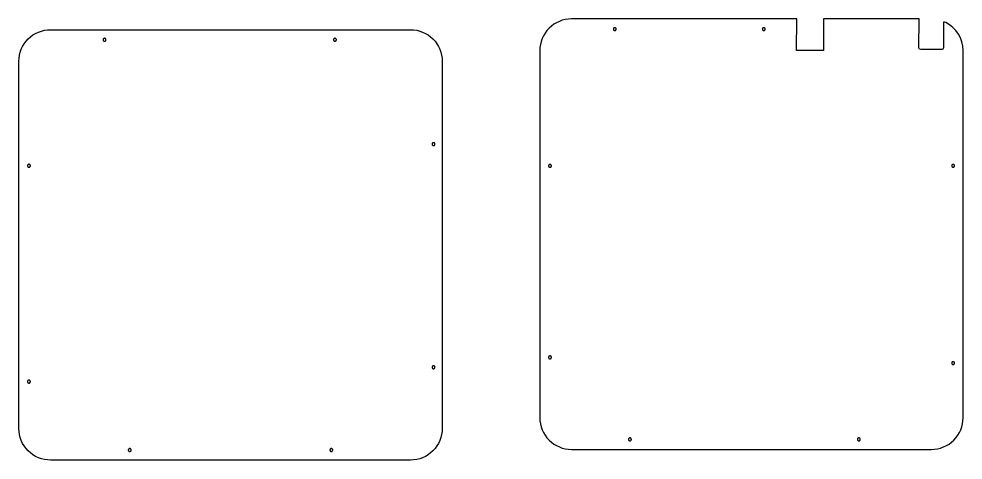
# Model space of a CAD drawing. Extents: x 2439 to 7559, y -8131 to -2576.
# Drawn here: x 3642 to 4954, y -8054 to -7441 of the extents above; entities that cross this region are included whole.
import ezdxf

# ---------------------------------------------------------------- set-up
doc = ezdxf.new("R2010")
doc.units = 0
doc.layers.add('Default_Layer', color=1, linetype='CONTINUOUS')

msp = doc.modelspace()

# ---------------------------------------------------------------- linework, layer by layer
at = {"layer": 'Default_Layer'}
for points in [[(4892.4, -7441.1), (4759.6, -7441.2), (4759.6, -7485.2), (4722.3, -7485), (4722.6, -7441.2), (4409.5, -7441.2, 0.414214), (4365.5, -7485.2), (4365.5, -7995.2, 0.414214), (4409.5, -8039.2), (4909.5, -8039.2, 0.414214), (4953.5, -7995.2), (4953.5, -7485.2, 0.282474), (4929.4, -7446, 0.207817), (4926.2, -7445.8), (4926.1, -7481.2, -0.414271), (4923.6, -7483.7), (4894.6, -7483.7, -0.413929), (4892.1, -7481.2), (4892.4, -7441.1)], [(3641.9, -8010.1), (3641.9, -7500.1, -0.414214), (3685.9, -7456.1), (4185.9, -7456.1, -0.414214), (4229.9, -7500.1), (4229.9, -8010.1, -0.414214), (4185.9, -8054.1), (3685.9, -8054.1, -0.414214), (3641.9, -8010.1)]]:
    msp.add_lwpolyline(points, format="xyb", close=True, dxfattribs=at)
for points in [[(4467.7, -7455.4), (4467.7, -7455.6), (4467.7, -7455.8), (4467.8, -7455.9), (4467.8, -7456.1), (4467.9, -7456.3), (4468, -7456.5), (4468.1, -7456.6), (4468.2, -7456.8), (4468.4, -7456.9), (4468.5, -7457), (4468.7, -7457.1), (4468.9, -7457.2), (4469.1, -7457.3), (4469.3, -7457.3), (4469.5, -7457.3), (4469.7, -7457.4), (4469.9, -7457.3), (4470.1, -7457.3), (4470.3, -7457.3), (4470.4, -7457.2), (4470.6, -7457.1), (4470.8, -7457), (4470.9, -7456.9), (4471.1, -7456.8), (4471.2, -7456.6), (4471.3, -7456.5), (4471.4, -7456.3), (4471.5, -7456.1), (4471.6, -7455.9), (4471.6, -7455.8), (4471.7, -7455.6), (4471.7, -7455.4), (4471.7, -7455.1), (4471.6, -7454.9), (4471.6, -7454.8), (4471.5, -7454.6), (4471.4, -7454.4), (4471.3, -7454.2), (4471.2, -7454.1), (4471.1, -7453.9), (4470.9, -7453.8), (4470.8, -7453.7), (4470.6, -7453.6), (4470.4, -7453.5), (4470.3, -7453.4), (4470.1, -7453.4), (4469.9, -7453.4), (4469.7, -7453.4), (4469.5, -7453.4), (4469.3, -7453.4), (4469.1, -7453.4), (4468.9, -7453.5), (4468.7, -7453.6), (4468.5, -7453.7), (4468.4, -7453.8), (4468.2, -7453.9), (4468.1, -7454.1), (4468, -7454.2), (4467.9, -7454.4), (4467.8, -7454.6), (4467.8, -7454.8), (4467.7, -7454.9), (4467.7, -7455.1), (4467.7, -7455.4)], [(4674.7, -7455.4), (4674.7, -7455.6), (4674.7, -7455.8), (4674.8, -7455.9), (4674.8, -7456.1), (4674.9, -7456.3), (4675, -7456.5), (4675.1, -7456.6), (4675.2, -7456.8), (4675.4, -7456.9), (4675.5, -7457), (4675.7, -7457.1), (4675.9, -7457.2), (4676.1, -7457.3), (4676.3, -7457.3), (4676.5, -7457.3), (4676.7, -7457.4), (4676.9, -7457.3), (4677.1, -7457.3), (4677.3, -7457.3), (4677.4, -7457.2), (4677.6, -7457.1), (4677.8, -7457), (4677.9, -7456.9), (4678.1, -7456.8), (4678.2, -7456.6), (4678.3, -7456.5), (4678.4, -7456.3), (4678.5, -7456.1), (4678.6, -7455.9), (4678.6, -7455.8), (4678.7, -7455.6), (4678.7, -7455.4), (4678.7, -7455.1), (4678.6, -7454.9), (4678.6, -7454.8), (4678.5, -7454.6), (4678.4, -7454.4), (4678.3, -7454.2), (4678.2, -7454.1), (4678.1, -7453.9), (4677.9, -7453.8), (4677.8, -7453.7), (4677.6, -7453.6), (4677.4, -7453.5), (4677.3, -7453.4), (4677.1, -7453.4), (4676.9, -7453.4), (4676.7, -7453.4), (4676.5, -7453.4), (4676.3, -7453.4), (4676.1, -7453.4), (4675.9, -7453.5), (4675.7, -7453.6), (4675.5, -7453.7), (4675.4, -7453.8), (4675.2, -7453.9), (4675.1, -7454.1), (4675, -7454.2), (4674.9, -7454.4), (4674.8, -7454.6), (4674.8, -7454.8), (4674.7, -7454.9), (4674.7, -7455.1), (4674.7, -7455.4)], [(3758.9, -7470.1), (3758.9, -7470.3), (3758.9, -7470.5), (3759, -7470.7), (3759.1, -7470.9), (3759.1, -7471.1), (3759.2, -7471.2), (3759.4, -7471.4), (3759.5, -7471.5), (3759.6, -7471.7), (3759.8, -7471.8), (3760, -7471.9), (3760.1, -7472), (3760.3, -7472), (3760.5, -7472.1), (3760.7, -7472.1), (3760.9, -7472.1), (3761.1, -7472.1), (3761.3, -7472.1), (3761.5, -7472), (3761.7, -7472), (3761.9, -7471.9), (3762, -7471.8), (3762.2, -7471.7), (3762.3, -7471.5), (3762.5, -7471.4), (3762.6, -7471.2), (3762.7, -7471.1), (3762.7, -7470.9), (3762.8, -7470.7), (3762.9, -7470.5), (3762.9, -7470.3), (3762.9, -7470.1), (3762.9, -7469.9), (3762.9, -7469.7), (3762.8, -7469.5), (3762.7, -7469.4), (3762.7, -7469.2), (3762.6, -7469), (3762.5, -7468.9), (3762.3, -7468.7), (3762.2, -7468.6), (3762, -7468.5), (3761.9, -7468.4), (3761.7, -7468.3), (3761.5, -7468.2), (3761.3, -7468.2), (3761.1, -7468.1), (3760.9, -7468.1), (3760.7, -7468.1), (3760.5, -7468.2), (3760.3, -7468.2), (3760.1, -7468.3), (3760, -7468.4), (3759.8, -7468.5), (3759.6, -7468.6), (3759.5, -7468.7), (3759.4, -7468.9), (3759.2, -7469), (3759.1, -7469.2), (3759.1, -7469.4), (3759, -7469.5), (3758.9, -7469.7), (3758.9, -7469.9), (3758.9, -7470.1)], [(4078.9, -7470.1), (4078.9, -7470.3), (4078.9, -7470.5), (4079, -7470.7), (4079.1, -7470.9), (4079.1, -7471.1), (4079.2, -7471.2), (4079.4, -7471.4), (4079.5, -7471.5), (4079.6, -7471.7), (4079.8, -7471.8), (4080, -7471.9), (4080.1, -7472), (4080.3, -7472), (4080.5, -7472.1), (4080.7, -7472.1), (4080.9, -7472.1), (4081.1, -7472.1), (4081.3, -7472.1), (4081.5, -7472), (4081.7, -7472), (4081.9, -7471.9), (4082, -7471.8), (4082.2, -7471.7), (4082.3, -7471.5), (4082.5, -7471.4), (4082.6, -7471.2), (4082.7, -7471.1), (4082.7, -7470.9), (4082.8, -7470.7), (4082.9, -7470.5), (4082.9, -7470.3), (4082.9, -7470.1), (4082.9, -7469.9), (4082.9, -7469.7), (4082.8, -7469.5), (4082.7, -7469.4), (4082.7, -7469.2), (4082.6, -7469), (4082.5, -7468.9), (4082.3, -7468.7), (4082.2, -7468.6), (4082, -7468.5), (4081.9, -7468.4), (4081.7, -7468.3), (4081.5, -7468.2), (4081.3, -7468.2), (4081.1, -7468.1), (4080.9, -7468.1), (4080.7, -7468.1), (4080.5, -7468.2), (4080.3, -7468.2), (4080.1, -7468.3), (4080, -7468.4), (4079.8, -7468.5), (4079.6, -7468.6), (4079.5, -7468.7), (4079.4, -7468.9), (4079.2, -7469), (4079.1, -7469.2), (4079.1, -7469.4), (4079, -7469.5), (4078.9, -7469.7), (4078.9, -7469.9), (4078.9, -7470.1)], [(4215.9, -7615.1), (4215.9, -7615.3), (4215.9, -7615.5), (4216, -7615.7), (4216.1, -7615.9), (4216.1, -7616.1), (4216.2, -7616.2), (4216.4, -7616.4), (4216.5, -7616.5), (4216.6, -7616.7), (4216.8, -7616.8), (4217, -7616.9), (4217.1, -7617), (4217.3, -7617), (4217.5, -7617.1), (4217.7, -7617.1), (4217.9, -7617.1), (4218.1, -7617.1), (4218.3, -7617.1), (4218.5, -7617), (4218.7, -7617), (4218.9, -7616.9), (4219, -7616.8), (4219.2, -7616.7), (4219.3, -7616.5), (4219.5, -7616.4), (4219.6, -7616.2), (4219.7, -7616.1), (4219.7, -7615.9), (4219.8, -7615.7), (4219.9, -7615.5), (4219.9, -7615.3), (4219.9, -7615.1), (4219.9, -7614.9), (4219.9, -7614.7), (4219.8, -7614.5), (4219.7, -7614.4), (4219.7, -7614.2), (4219.6, -7614), (4219.5, -7613.9), (4219.3, -7613.7), (4219.2, -7613.6), (4219, -7613.5), (4218.9, -7613.4), (4218.7, -7613.3), (4218.5, -7613.2), (4218.3, -7613.2), (4218.1, -7613.1), (4217.9, -7613.1), (4217.7, -7613.1), (4217.5, -7613.2), (4217.3, -7613.2), (4217.1, -7613.3), (4217, -7613.4), (4216.8, -7613.5), (4216.6, -7613.6), (4216.5, -7613.7), (4216.4, -7613.9), (4216.2, -7614), (4216.1, -7614.2), (4216.1, -7614.4), (4216, -7614.5), (4215.9, -7614.7), (4215.9, -7614.9), (4215.9, -7615.1)], [(3653.9, -7645.1), (3653.9, -7645.3), (3653.9, -7645.5), (3654, -7645.7), (3654.1, -7645.9), (3654.1, -7646.1), (3654.2, -7646.2), (3654.4, -7646.4), (3654.5, -7646.5), (3654.6, -7646.7), (3654.8, -7646.8), (3655, -7646.9), (3655.1, -7647), (3655.3, -7647), (3655.5, -7647.1), (3655.7, -7647.1), (3655.9, -7647.1), (3656.1, -7647.1), (3656.3, -7647.1), (3656.5, -7647), (3656.7, -7647), (3656.9, -7646.9), (3657, -7646.8), (3657.2, -7646.7), (3657.3, -7646.5), (3657.5, -7646.4), (3657.6, -7646.2), (3657.7, -7646.1), (3657.7, -7645.9), (3657.8, -7645.7), (3657.9, -7645.5), (3657.9, -7645.3), (3657.9, -7645.1), (3657.9, -7644.9), (3657.9, -7644.7), (3657.8, -7644.5), (3657.7, -7644.4), (3657.7, -7644.2), (3657.6, -7644), (3657.5, -7643.9), (3657.3, -7643.7), (3657.2, -7643.6), (3657, -7643.5), (3656.9, -7643.4), (3656.7, -7643.3), (3656.5, -7643.2), (3656.3, -7643.2), (3656.1, -7643.1), (3655.9, -7643.1), (3655.7, -7643.1), (3655.5, -7643.2), (3655.3, -7643.2), (3655.1, -7643.3), (3655, -7643.4), (3654.8, -7643.5), (3654.6, -7643.6), (3654.5, -7643.7), (3654.4, -7643.9), (3654.2, -7644), (3654.1, -7644.2), (3654.1, -7644.4), (3654, -7644.5), (3653.9, -7644.7), (3653.9, -7644.9), (3653.9, -7645.1)], [(4377.7, -7645.4), (4377.7, -7645.6), (4377.7, -7645.8), (4377.8, -7645.9), (4377.8, -7646.1), (4377.9, -7646.3), (4378, -7646.5), (4378.1, -7646.6), (4378.2, -7646.8), (4378.4, -7646.9), (4378.5, -7647), (4378.7, -7647.1), (4378.9, -7647.2), (4379.1, -7647.3), (4379.3, -7647.3), (4379.5, -7647.3), (4379.7, -7647.4), (4379.9, -7647.3), (4380.1, -7647.3), (4380.3, -7647.3), (4380.4, -7647.2), (4380.6, -7647.1), (4380.8, -7647), (4380.9, -7646.9), (4381.1, -7646.8), (4381.2, -7646.6), (4381.3, -7646.5), (4381.4, -7646.3), (4381.5, -7646.1), (4381.6, -7645.9), (4381.6, -7645.8), (4381.7, -7645.6), (4381.7, -7645.4), (4381.7, -7645.1), (4381.6, -7644.9), (4381.6, -7644.8), (4381.5, -7644.6), (4381.4, -7644.4), (4381.3, -7644.2), (4381.2, -7644.1), (4381.1, -7643.9), (4380.9, -7643.8), (4380.8, -7643.7), (4380.6, -7643.6), (4380.4, -7643.5), (4380.3, -7643.4), (4380.1, -7643.4), (4379.9, -7643.4), (4379.7, -7643.4), (4379.5, -7643.4), (4379.3, -7643.4), (4379.1, -7643.4), (4378.9, -7643.5), (4378.7, -7643.6), (4378.5, -7643.7), (4378.4, -7643.8), (4378.2, -7643.9), (4378.1, -7644.1), (4378, -7644.2), (4377.9, -7644.4), (4377.8, -7644.6), (4377.8, -7644.8), (4377.7, -7644.9), (4377.7, -7645.1), (4377.7, -7645.4)], [(4937.7, -7645.2), (4937.7, -7645.4), (4937.7, -7645.6), (4937.8, -7645.8), (4937.8, -7646), (4937.9, -7646.2), (4938, -7646.3), (4938.1, -7646.5), (4938.3, -7646.6), (4938.4, -7646.7), (4938.6, -7646.9), (4938.7, -7647), (4938.9, -7647), (4939.1, -7647.1), (4939.3, -7647.2), (4939.5, -7647.2), (4939.7, -7647.2), (4939.9, -7647.2), (4940.1, -7647.2), (4940.3, -7647.1), (4940.5, -7647), (4940.6, -7647), (4940.8, -7646.9), (4940.9, -7646.7), (4941.1, -7646.6), (4941.2, -7646.5), (4941.3, -7646.3), (4941.4, -7646.2), (4941.5, -7646), (4941.6, -7645.8), (4941.6, -7645.6), (4941.7, -7645.4), (4941.7, -7645.2), (4941.7, -7645), (4941.6, -7644.8), (4941.6, -7644.6), (4941.5, -7644.4), (4941.4, -7644.3), (4941.3, -7644.1), (4941.2, -7643.9), (4941.1, -7643.8), (4940.9, -7643.7), (4940.8, -7643.5), (4940.6, -7643.4), (4940.5, -7643.4), (4940.3, -7643.3), (4940.1, -7643.2), (4939.9, -7643.2), (4939.7, -7643.2), (4939.5, -7643.2), (4939.3, -7643.2), (4939.1, -7643.3), (4938.9, -7643.4), (4938.7, -7643.4), (4938.6, -7643.5), (4938.4, -7643.7), (4938.3, -7643.8), (4938.1, -7643.9), (4938, -7644.1), (4937.9, -7644.3), (4937.8, -7644.4), (4937.8, -7644.6), (4937.7, -7644.8), (4937.7, -7645), (4937.7, -7645.2)], [(4377.7, -7911.4), (4377.7, -7911.6), (4377.7, -7911.8), (4377.8, -7911.9), (4377.8, -7912.1), (4377.9, -7912.3), (4378, -7912.5), (4378.1, -7912.6), (4378.2, -7912.8), (4378.4, -7912.9), (4378.5, -7913), (4378.7, -7913.1), (4378.9, -7913.2), (4379.1, -7913.3), (4379.3, -7913.3), (4379.5, -7913.3), (4379.7, -7913.4), (4379.9, -7913.3), (4380.1, -7913.3), (4380.3, -7913.3), (4380.4, -7913.2), (4380.6, -7913.1), (4380.8, -7913), (4380.9, -7912.9), (4381.1, -7912.8), (4381.2, -7912.6), (4381.3, -7912.5), (4381.4, -7912.3), (4381.5, -7912.1), (4381.6, -7911.9), (4381.6, -7911.8), (4381.7, -7911.6), (4381.7, -7911.4), (4381.7, -7911.1), (4381.6, -7910.9), (4381.6, -7910.8), (4381.5, -7910.6), (4381.4, -7910.4), (4381.3, -7910.2), (4381.2, -7910.1), (4381.1, -7909.9), (4380.9, -7909.8), (4380.8, -7909.7), (4380.6, -7909.6), (4380.4, -7909.5), (4380.3, -7909.4), (4380.1, -7909.4), (4379.9, -7909.4), (4379.7, -7909.4), (4379.5, -7909.4), (4379.3, -7909.4), (4379.1, -7909.4), (4378.9, -7909.5), (4378.7, -7909.6), (4378.5, -7909.7), (4378.4, -7909.8), (4378.2, -7909.9), (4378.1, -7910.1), (4378, -7910.2), (4377.9, -7910.4), (4377.8, -7910.6), (4377.8, -7910.8), (4377.7, -7910.9), (4377.7, -7911.1), (4377.7, -7911.4)], [(4937.7, -7919.4), (4937.7, -7919.6), (4937.7, -7919.8), (4937.8, -7919.9), (4937.8, -7920.1), (4937.9, -7920.3), (4938, -7920.5), (4938.1, -7920.6), (4938.2, -7920.8), (4938.4, -7920.9), (4938.5, -7921), (4938.7, -7921.1), (4938.9, -7921.2), (4939.1, -7921.3), (4939.3, -7921.3), (4939.5, -7921.3), (4939.7, -7921.4), (4939.9, -7921.3), (4940.1, -7921.3), (4940.3, -7921.3), (4940.4, -7921.2), (4940.6, -7921.1), (4940.8, -7921), (4940.9, -7920.9), (4941.1, -7920.8), (4941.2, -7920.6), (4941.3, -7920.5), (4941.4, -7920.3), (4941.5, -7920.1), (4941.6, -7919.9), (4941.6, -7919.8), (4941.7, -7919.6), (4941.7, -7919.4), (4941.7, -7919.1), (4941.6, -7918.9), (4941.6, -7918.8), (4941.5, -7918.6), (4941.4, -7918.4), (4941.3, -7918.2), (4941.2, -7918.1), (4941.1, -7917.9), (4940.9, -7917.8), (4940.8, -7917.7), (4940.6, -7917.6), (4940.4, -7917.5), (4940.3, -7917.4), (4940.1, -7917.4), (4939.9, -7917.4), (4939.7, -7917.4), (4939.5, -7917.4), (4939.3, -7917.4), (4939.1, -7917.4), (4938.9, -7917.5), (4938.7, -7917.6), (4938.5, -7917.7), (4938.4, -7917.8), (4938.2, -7917.9), (4938.1, -7918.1), (4938, -7918.2), (4937.9, -7918.4), (4937.8, -7918.6), (4937.8, -7918.8), (4937.7, -7918.9), (4937.7, -7919.1), (4937.7, -7919.4)], [(4215.9, -7925.1), (4215.9, -7925.3), (4215.9, -7925.5), (4216, -7925.7), (4216.1, -7925.9), (4216.1, -7926.1), (4216.2, -7926.2), (4216.4, -7926.4), (4216.5, -7926.5), (4216.6, -7926.7), (4216.8, -7926.8), (4217, -7926.9), (4217.1, -7927), (4217.3, -7927), (4217.5, -7927.1), (4217.7, -7927.1), (4217.9, -7927.1), (4218.1, -7927.1), (4218.3, -7927.1), (4218.5, -7927), (4218.7, -7927), (4218.9, -7926.9), (4219, -7926.8), (4219.2, -7926.7), (4219.3, -7926.5), (4219.5, -7926.4), (4219.6, -7926.2), (4219.7, -7926.1), (4219.7, -7925.9), (4219.8, -7925.7), (4219.9, -7925.5), (4219.9, -7925.3), (4219.9, -7925.1), (4219.9, -7924.9), (4219.9, -7924.7), (4219.8, -7924.5), (4219.7, -7924.4), (4219.7, -7924.2), (4219.6, -7924), (4219.5, -7923.9), (4219.3, -7923.7), (4219.2, -7923.6), (4219, -7923.5), (4218.9, -7923.4), (4218.7, -7923.3), (4218.5, -7923.2), (4218.3, -7923.2), (4218.1, -7923.1), (4217.9, -7923.1), (4217.7, -7923.1), (4217.5, -7923.2), (4217.3, -7923.2), (4217.1, -7923.3), (4217, -7923.4), (4216.8, -7923.5), (4216.6, -7923.6), (4216.5, -7923.7), (4216.4, -7923.9), (4216.2, -7924), (4216.1, -7924.2), (4216.1, -7924.4), (4216, -7924.5), (4215.9, -7924.7), (4215.9, -7924.9), (4215.9, -7925.1)], [(3653.9, -7945.1), (3653.9, -7945.3), (3653.9, -7945.5), (3654, -7945.7), (3654.1, -7945.9), (3654.1, -7946.1), (3654.2, -7946.2), (3654.4, -7946.4), (3654.5, -7946.5), (3654.6, -7946.7), (3654.8, -7946.8), (3655, -7946.9), (3655.1, -7947), (3655.3, -7947), (3655.5, -7947.1), (3655.7, -7947.1), (3655.9, -7947.1), (3656.1, -7947.1), (3656.3, -7947.1), (3656.5, -7947), (3656.7, -7947), (3656.9, -7946.9), (3657, -7946.8), (3657.2, -7946.7), (3657.3, -7946.5), (3657.5, -7946.4), (3657.6, -7946.2), (3657.7, -7946.1), (3657.7, -7945.9), (3657.8, -7945.7), (3657.9, -7945.5), (3657.9, -7945.3), (3657.9, -7945.1), (3657.9, -7944.9), (3657.9, -7944.7), (3657.8, -7944.5), (3657.7, -7944.4), (3657.7, -7944.2), (3657.6, -7944), (3657.5, -7943.9), (3657.3, -7943.7), (3657.2, -7943.6), (3657, -7943.5), (3656.9, -7943.4), (3656.7, -7943.3), (3656.5, -7943.2), (3656.3, -7943.2), (3656.1, -7943.1), (3655.9, -7943.1), (3655.7, -7943.1), (3655.5, -7943.2), (3655.3, -7943.2), (3655.1, -7943.3), (3655, -7943.4), (3654.8, -7943.5), (3654.6, -7943.6), (3654.5, -7943.7), (3654.4, -7943.9), (3654.2, -7944), (3654.1, -7944.2), (3654.1, -7944.4), (3654, -7944.5), (3653.9, -7944.7), (3653.9, -7944.9), (3653.9, -7945.1)], [(4488.7, -8025.4), (4488.7, -8025.6), (4488.7, -8025.8), (4488.8, -8025.9), (4488.8, -8026.1), (4488.9, -8026.3), (4489, -8026.5), (4489.1, -8026.6), (4489.2, -8026.8), (4489.4, -8026.9), (4489.5, -8027), (4489.7, -8027.1), (4489.9, -8027.2), (4490.1, -8027.3), (4490.3, -8027.3), (4490.5, -8027.3), (4490.7, -8027.4), (4490.9, -8027.3), (4491.1, -8027.3), (4491.3, -8027.3), (4491.4, -8027.2), (4491.6, -8027.1), (4491.8, -8027), (4491.9, -8026.9), (4492.1, -8026.8), (4492.2, -8026.6), (4492.3, -8026.5), (4492.4, -8026.3), (4492.5, -8026.1), (4492.6, -8025.9), (4492.6, -8025.8), (4492.7, -8025.6), (4492.7, -8025.4), (4492.7, -8025.1), (4492.6, -8024.9), (4492.6, -8024.8), (4492.5, -8024.6), (4492.4, -8024.4), (4492.3, -8024.2), (4492.2, -8024.1), (4492.1, -8023.9), (4491.9, -8023.8), (4491.8, -8023.7), (4491.6, -8023.6), (4491.4, -8023.5), (4491.3, -8023.4), (4491.1, -8023.4), (4490.9, -8023.4), (4490.7, -8023.4), (4490.5, -8023.4), (4490.3, -8023.4), (4490.1, -8023.4), (4489.9, -8023.5), (4489.7, -8023.6), (4489.5, -8023.7), (4489.4, -8023.8), (4489.2, -8023.9), (4489.1, -8024.1), (4489, -8024.2), (4488.9, -8024.4), (4488.8, -8024.6), (4488.8, -8024.8), (4488.7, -8024.9), (4488.7, -8025.1), (4488.7, -8025.4)], [(4806.7, -8025.4), (4806.7, -8025.6), (4806.7, -8025.8), (4806.8, -8025.9), (4806.8, -8026.1), (4806.9, -8026.3), (4807, -8026.5), (4807.1, -8026.6), (4807.2, -8026.8), (4807.4, -8026.9), (4807.5, -8027), (4807.7, -8027.1), (4807.9, -8027.2), (4808.1, -8027.3), (4808.3, -8027.3), (4808.5, -8027.3), (4808.7, -8027.4), (4808.9, -8027.3), (4809.1, -8027.3), (4809.3, -8027.3), (4809.4, -8027.2), (4809.6, -8027.1), (4809.8, -8027), (4809.9, -8026.9), (4810.1, -8026.8), (4810.2, -8026.6), (4810.3, -8026.5), (4810.4, -8026.3), (4810.5, -8026.1), (4810.6, -8025.9), (4810.6, -8025.8), (4810.7, -8025.6), (4810.7, -8025.4), (4810.7, -8025.1), (4810.6, -8024.9), (4810.6, -8024.8), (4810.5, -8024.6), (4810.4, -8024.4), (4810.3, -8024.2), (4810.2, -8024.1), (4810.1, -8023.9), (4809.9, -8023.8), (4809.8, -8023.7), (4809.6, -8023.6), (4809.4, -8023.5), (4809.3, -8023.4), (4809.1, -8023.4), (4808.9, -8023.4), (4808.7, -8023.4), (4808.5, -8023.4), (4808.3, -8023.4), (4808.1, -8023.4), (4807.9, -8023.5), (4807.7, -8023.6), (4807.5, -8023.7), (4807.4, -8023.8), (4807.2, -8023.9), (4807.1, -8024.1), (4807, -8024.2), (4806.9, -8024.4), (4806.8, -8024.6), (4806.8, -8024.8), (4806.7, -8024.9), (4806.7, -8025.1), (4806.7, -8025.4)], [(3793.9, -8040.1), (3793.9, -8040.3), (3793.9, -8040.5), (3794, -8040.7), (3794.1, -8040.9), (3794.1, -8041.1), (3794.2, -8041.2), (3794.4, -8041.4), (3794.5, -8041.5), (3794.6, -8041.7), (3794.8, -8041.8), (3795, -8041.9), (3795.1, -8042), (3795.3, -8042), (3795.5, -8042.1), (3795.7, -8042.1), (3795.9, -8042.1), (3796.1, -8042.1), (3796.3, -8042.1), (3796.5, -8042), (3796.7, -8042), (3796.9, -8041.9), (3797, -8041.8), (3797.2, -8041.7), (3797.3, -8041.5), (3797.5, -8041.4), (3797.6, -8041.2), (3797.7, -8041.1), (3797.7, -8040.9), (3797.8, -8040.7), (3797.9, -8040.5), (3797.9, -8040.3), (3797.9, -8040.1), (3797.9, -8039.9), (3797.9, -8039.7), (3797.8, -8039.5), (3797.7, -8039.4), (3797.7, -8039.2), (3797.6, -8039), (3797.5, -8038.9), (3797.3, -8038.7), (3797.2, -8038.6), (3797, -8038.5), (3796.9, -8038.4), (3796.7, -8038.3), (3796.5, -8038.2), (3796.3, -8038.2), (3796.1, -8038.1), (3795.9, -8038.1), (3795.7, -8038.1), (3795.5, -8038.2), (3795.3, -8038.2), (3795.1, -8038.3), (3795, -8038.4), (3794.8, -8038.5), (3794.6, -8038.6), (3794.5, -8038.7), (3794.4, -8038.9), (3794.2, -8039), (3794.1, -8039.2), (3794.1, -8039.4), (3794, -8039.5), (3793.9, -8039.7), (3793.9, -8039.9), (3793.9, -8040.1)], [(4073.9, -8040.1), (4073.9, -8040.3), (4073.9, -8040.5), (4074, -8040.7), (4074.1, -8040.9), (4074.1, -8041.1), (4074.2, -8041.2), (4074.4, -8041.4), (4074.5, -8041.5), (4074.6, -8041.7), (4074.8, -8041.8), (4075, -8041.9), (4075.1, -8042), (4075.3, -8042), (4075.5, -8042.1), (4075.7, -8042.1), (4075.9, -8042.1), (4076.1, -8042.1), (4076.3, -8042.1), (4076.5, -8042), (4076.7, -8042), (4076.9, -8041.9), (4077, -8041.8), (4077.2, -8041.7), (4077.3, -8041.5), (4077.5, -8041.4), (4077.6, -8041.2), (4077.7, -8041.1), (4077.7, -8040.9), (4077.8, -8040.7), (4077.9, -8040.5), (4077.9, -8040.3), (4077.9, -8040.1), (4077.9, -8039.9), (4077.9, -8039.7), (4077.8, -8039.5), (4077.7, -8039.4), (4077.7, -8039.2), (4077.6, -8039), (4077.5, -8038.9), (4077.3, -8038.7), (4077.2, -8038.6), (4077, -8038.5), (4076.9, -8038.4), (4076.7, -8038.3), (4076.5, -8038.2), (4076.3, -8038.2), (4076.1, -8038.1), (4075.9, -8038.1), (4075.7, -8038.1), (4075.5, -8038.2), (4075.3, -8038.2), (4075.1, -8038.3), (4075, -8038.4), (4074.8, -8038.5), (4074.6, -8038.6), (4074.5, -8038.7), (4074.4, -8038.9), (4074.2, -8039), (4074.1, -8039.2), (4074.1, -8039.4), (4074, -8039.5), (4073.9, -8039.7), (4073.9, -8039.9), (4073.9, -8040.1)]]:
    msp.add_lwpolyline(points, close=True, dxfattribs=at)

doc.saveas('drawing.dxf')
